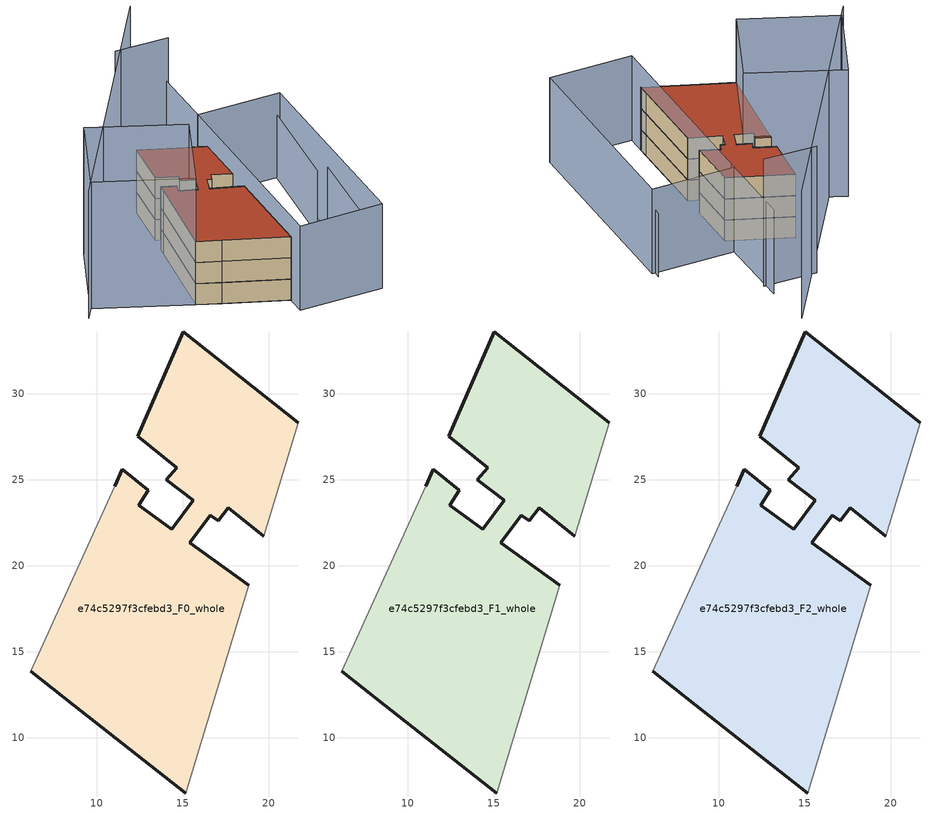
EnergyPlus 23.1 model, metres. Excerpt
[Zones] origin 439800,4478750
e74c5297f3cfebd3_F0_whole
 floor ground (EU_floor_Construction): 15.16,6.78 18.84,18.85 15.41,21.32 16.58,22.95 17.04,22.61 17.64,23.37 19.71,21.72 21.72,28.31 15.01,33.59 12.38,27.52 14.65,25.69 14.04,24.99 15.59,23.82 14.35,22.11 12.42,23.52 13,24.38 11.48,25.61 11.03,24.62 6.15,13.87 8.65,11.9 z0
 wall outside (EU_wall_Construction): 11.03,24.62 11.48,25.61 13,24.38 12.42,23.52 14.35,22.11 15.59,23.82 14.04,24.99 14.65,25.69 12.38,27.52 15.01,33.59 21.72,28.31 / 19.71,21.72 17.64,23.37 17.04,22.61 16.58,22.95 15.41,21.32 18.84,18.85 / 15.16,6.78 8.65,11.9 6.15,13.87 z0:3
 wall adiabatic (EU_wall_Construction): 6.15,13.87 11.03,24.62 / 21.72,28.31 19.71,21.72 / 18.84,18.85 15.16,6.78 z0:3
e74c5297f3cfebd3_F1_whole
 floor to e74c5297f3cfebd3_F0_whole (EU_floor_Construction): 15.16,6.78 18.84,18.85 15.41,21.32 16.58,22.95 17.04,22.61 17.64,23.37 19.71,21.72 21.72,28.31 15.01,33.59 12.38,27.52 14.65,25.69 14.04,24.99 15.59,23.82 14.35,22.11 12.42,23.52 13,24.38 11.48,25.61 11.03,24.62 6.15,13.87 8.65,11.9 z3
 wall outside (EU_wall_Construction): 11.03,24.62 11.48,25.61 13,24.38 12.42,23.52 14.35,22.11 15.59,23.82 14.04,24.99 14.65,25.69 12.38,27.52 15.01,33.59 21.72,28.31 / 19.71,21.72 17.64,23.37 17.04,22.61 16.58,22.95 15.41,21.32 18.84,18.85 / 15.16,6.78 8.65,11.9 6.15,13.87 z3:6
 wall adiabatic (EU_wall_Construction): 6.15,13.87 11.03,24.62 / 21.72,28.31 19.71,21.72 / 18.84,18.85 15.16,6.78 z3:6
e74c5297f3cfebd3_F2_whole
 floor to e74c5297f3cfebd3_F1_whole (EU_floor_Construction): 15.16,6.78 18.84,18.85 15.41,21.32 16.58,22.95 17.04,22.61 17.64,23.37 19.71,21.72 21.72,28.31 15.01,33.59 12.38,27.52 14.65,25.69 14.04,24.99 15.59,23.82 14.35,22.11 12.42,23.52 13,24.38 11.48,25.61 11.03,24.62 6.15,13.87 8.65,11.9 z6
 wall outside (EU_wall_Construction): 11.03,24.62 11.48,25.61 13,24.38 12.42,23.52 14.35,22.11 15.59,23.82 14.04,24.99 14.65,25.69 12.38,27.52 15.01,33.59 21.72,28.31 / 19.71,21.72 17.64,23.37 17.04,22.61 16.58,22.95 15.41,21.32 18.84,18.85 / 15.16,6.78 8.65,11.9 6.15,13.87 z6:9
 wall adiabatic (EU_wall_Construction): 6.15,13.87 11.03,24.62 / 21.72,28.31 19.71,21.72 / 18.84,18.85 15.16,6.78 z6:9
 roof outside (EU_roof_Construction): 21.72,28.31 19.71,21.72 17.64,23.37 17.04,22.61 16.58,22.95 15.41,21.32 18.84,18.85 15.16,6.78 8.65,11.9 6.15,13.87 11.03,24.62 11.48,25.61 13,24.38 12.42,23.52 14.35,22.11 15.59,23.82 14.04,24.99 14.65,25.69 12.38,27.52 15.01,33.59 z9
shading: 23.71,1.64 28.98,14.96 / 27.52,15.24 32.94,28.55 z0:9; 22.29,30.02 25.49,40.82 / 14.42,4.36 22.46,30.76 / 22.46,30.76 32.95,27.57 / 32.95,27.57 24.92,1.17 / 24.92,1.17 14.42,4.36 z0:12; 26.73,47 -5.13,20.54 / 25.14,38.74 18.57,40.98 / 4.08,31.22 13.83,23.16 / 13.83,23.16 6.15,13.87 / 6.15,13.87 -3.6,21.93 / -3.6,21.93 4.08,31.22 z0:18
[Building]
EU S2 Campaign: North Axis=0; Terrain=City; Solar Distribution=FullExterior
[Site:Location]
Madrid: Latitude=40.5; Longitude=-3.5; Time Zone=1; Elevation=609
[SizingPeriod:WeatherFileDays]
AnnualSizingPeriod: Begin Month=1; Begin Day of Month=1; End Month=12; End Day of Month=31; Day of Week for Start Day=Monday; Use Weather File Daylight Saving Period=No; Use Weather File Rain and Snow Indicators=No
[MATERIAL]
EU_InternalMass_Material: Roughness=MediumRough; Thickness=0.1; Conductivity=1; Density=1800; Specific Heat=900; Thermal Absorptance=0.9; Solar Absorptance=0.7; Visible Absorptance=0.7
[MATERIAL:NOMASS] Roughness=MediumRough; Thermal Absorptance=0.9; Solar Absorptance=0.7; Visible Absorptance=0.7
Name | Thermal Resistance
EU_wall_NoMass | 0.419739
EU_roof_NoMass | 0.352165
EU_floor_NoMass | 0.608284
[CONSTRUCTION]
EU_wall_Construction: EU_wall_NoMass
EU_roof_Construction: EU_roof_NoMass
EU_floor_Construction: EU_floor_NoMass
EU_InternalMass_Construction: EU_InternalMass_Material
[ZONE] Type=1; Multiplier=1; Ceiling Height=autocalculate; Volume=566.182; Floor Area=autocalculate; Part of Total Floor Area=Yes
e74c5297f3cfebd3_F0_whole; e74c5297f3cfebd3_F1_whole; e74c5297f3cfebd3_F2_whole
[INTERNALMASS] Construction=EU_InternalMass_Construction; Surface Area=188.725
Name | Zone or ZoneList
e74c5297f3cfebd3_F0_whole_EU_InternalMass | e74c5297f3cfebd3_F0_whole
e74c5297f3cfebd3_F1_whole_EU_InternalMass | e74c5297f3cfebd3_F1_whole
e74c5297f3cfebd3_F2_whole_EU_InternalMass | e74c5297f3cfebd3_F2_whole
[OTHEREQUIPMENT] Fuel Type=Electricity; Design Level Calculation Method=Watts/Area; Power per Zone Floor Area=1; Fraction Latent=0; Fraction Radiant=0; Fraction Lost=0; Carbon Dioxide Generation Rate=0; EndUse Subcategory=EU_Step8_InternalGains
Name | Zone or ZoneList or Space or SpaceList | Schedule
EU_Step8_InternalGain_e74c5297f3cfebd3_F0_whole_f000 | e74c5297f3cfebd3_F0_whole | EU_Step8_GainSchedule_e74c5297f3cfebd3_F0_whole_f000
EU_Step8_InternalGain_e74c5297f3cfebd3_F1_whole_f000 | e74c5297f3cfebd3_F1_whole | EU_Step8_GainSchedule_e74c5297f3cfebd3_F1_whole_f000
EU_Step8_InternalGain_e74c5297f3cfebd3_F2_whole_f000 | e74c5297f3cfebd3_F2_whole | EU_Step8_GainSchedule_e74c5297f3cfebd3_F2_whole_f000
[ZONEVENTILATION:DESIGNFLOWRATE] Schedule=EU_AlwaysOn; Design Flow Rate Calculation Method=AirChanges/Hour; Air Changes per Hour=0.703302; Ventilation Type=Natural; Fan Pressure Rise=0; Fan Total Efficiency=1; Constant Term Coefficient=1; Temperature Term Coefficient=0; Velocity Term Coefficient=0; Velocity Squared Term Coefficient=0; Minimum Indoor Temperature=-100; Maximum Indoor Temperature=100; Delta Temperature=-100; Minimum Outdoor Temperature=-100; Maximum Outdoor Temperature=100; Maximum Wind Speed=40
Name | Zone or ZoneList or Space or SpaceList
EU_ConstantAir_e74c5297f3cfebd3_F0_whole | e74c5297f3cfebd3_F0_whole
EU_ConstantAir_e74c5297f3cfebd3_F1_whole | e74c5297f3cfebd3_F1_whole
EU_ConstantAir_e74c5297f3cfebd3_F2_whole | e74c5297f3cfebd3_F2_whole
[HVACTEMPLATE:THERMOSTAT] Constant Heating Setpoint=20; Constant Cooling Setpoint=50
EU_HeatOnly_e74c5297f3cfebd3_F0_whole; EU_HeatOnly_e74c5297f3cfebd3_F1_whole; EU_HeatOnly_e74c5297f3cfebd3_F2_whole
[HVACTEMPLATE:ZONE:IDEALLOADSAIRSYSTEM] System Availability Schedule=EU_AlwaysOn; Maximum Heating Supply Air Temperature=50; Minimum Cooling Supply Air Temperature=13; Maximum Heating Supply Air Humidity Ratio=0.0156; Minimum Cooling Supply Air Humidity Ratio=0.0077; Heating Limit=NoLimit; Cooling Limit=NoLimit; Heating Availability Schedule=EU_AlwaysOn; Cooling Availability Schedule=EU_CoolingOff; Dehumidification Control Type=ConstantSensibleHeatRatio; Cooling Sensible Heat Ratio=0.7; Dehumidification Setpoint=60; Humidification Control Type=None; Humidification Setpoint=30; Outdoor Air Method=None; Outdoor Air Flow Rate per Person=0.00944; Outdoor Air Flow Rate per Zone Floor Area=0; Outdoor Air Flow Rate per Zone=0; Demand Controlled Ventilation Type=None; Outdoor Air Economizer Type=NoEconomizer; Heat Recovery Type=None; Sensible Heat Recovery Effectiveness=0.7; Latent Heat Recovery Effectiveness=0.65
Name | Template Thermostat
e74c5297f3cfebd3_F0_whole | EU_HeatOnly_e74c5297f3cfebd3_F0_whole
e74c5297f3cfebd3_F1_whole | EU_HeatOnly_e74c5297f3cfebd3_F1_whole
e74c5297f3cfebd3_F2_whole | EU_HeatOnly_e74c5297f3cfebd3_F2_whole
[SIZING:ZONE] Zone Cooling Design Supply Air Temperature Input Method=SupplyAirTemperature; Zone Cooling Design Supply Air Temperature=13; Zone Heating Design Supply Air Temperature Input Method=SupplyAirTemperature; Zone Heating Design Supply Air Temperature=50; Zone Cooling Design Supply Air Humidity Ratio=0.008; Zone Heating Design Supply Air Humidity Ratio=0.008; Cooling Design Air Flow Method=DesignDay; Cooling Design Air Flow Rate=0; Cooling Minimum Air Flow per Zone Floor Area=0.000762; Cooling Minimum Air Flow=0; Cooling Minimum Air Flow Fraction=0.2; Heating Design Air Flow Method=DesignDay; Heating Design Air Flow Rate=0; Heating Maximum Air Flow per Zone Floor Area=0.002032; Heating Maximum Air Flow=0.141576; Heating Maximum Air Flow Fraction=0.3; Account for Dedicated Outdoor Air System=No; Dedicated Outdoor Air System Control Strategy=NeutralSupplyAir; Dedicated Outdoor Air Low Setpoint Temperature for Design=autosize; Dedicated Outdoor Air High Setpoint Temperature for Design=autosize; Zone Load Sizing Method=Sensible Load Only No Latent Load; Zone Latent Cooling Design Supply Air Humidity Ratio Input Method=HumidityRatioDifference; Zone Cooling Design Supply Air Humidity Ratio Difference=0.005; Zone Latent Heating Design Supply Air Humidity Ratio Input Method=HumidityRatioDifference; Zone Humidification Design Supply Air Humidity Ratio Difference=0.005
e74c5297f3cfebd3_F0_whole; e74c5297f3cfebd3_F1_whole; e74c5297f3cfebd3_F2_whole
[SCHEDULE:CONSTANT]
Name | Hourly Value
EU_AlwaysOn | 1
EU_CoolingOff | 0
[SCHEDULE:FILE] Column Number=1; Rows to Skip at Top=0; Number of Hours of Data=8760; Column Separator=Comma; Interpolate to Timestep=No; Minutes per Item=60; Adjust Schedule for Daylight Savings=Yes
Name | File
EU_Step8_GainSchedule_e74c5297f3cfebd3_F0_whole_f000 | ../../schedules/e74c5297f3cfebd3/e74c5297f3cfebd3_F0_whole_f000_gain.csv
EU_Step8_GainSchedule_e74c5297f3cfebd3_F1_whole_f000 | ../../schedules/e74c5297f3cfebd3/e74c5297f3cfebd3_F1_whole_f000_gain.csv
EU_Step8_GainSchedule_e74c5297f3cfebd3_F2_whole_f000 | ../../schedules/e74c5297f3cfebd3/e74c5297f3cfebd3_F2_whole_f000_gain.csv
